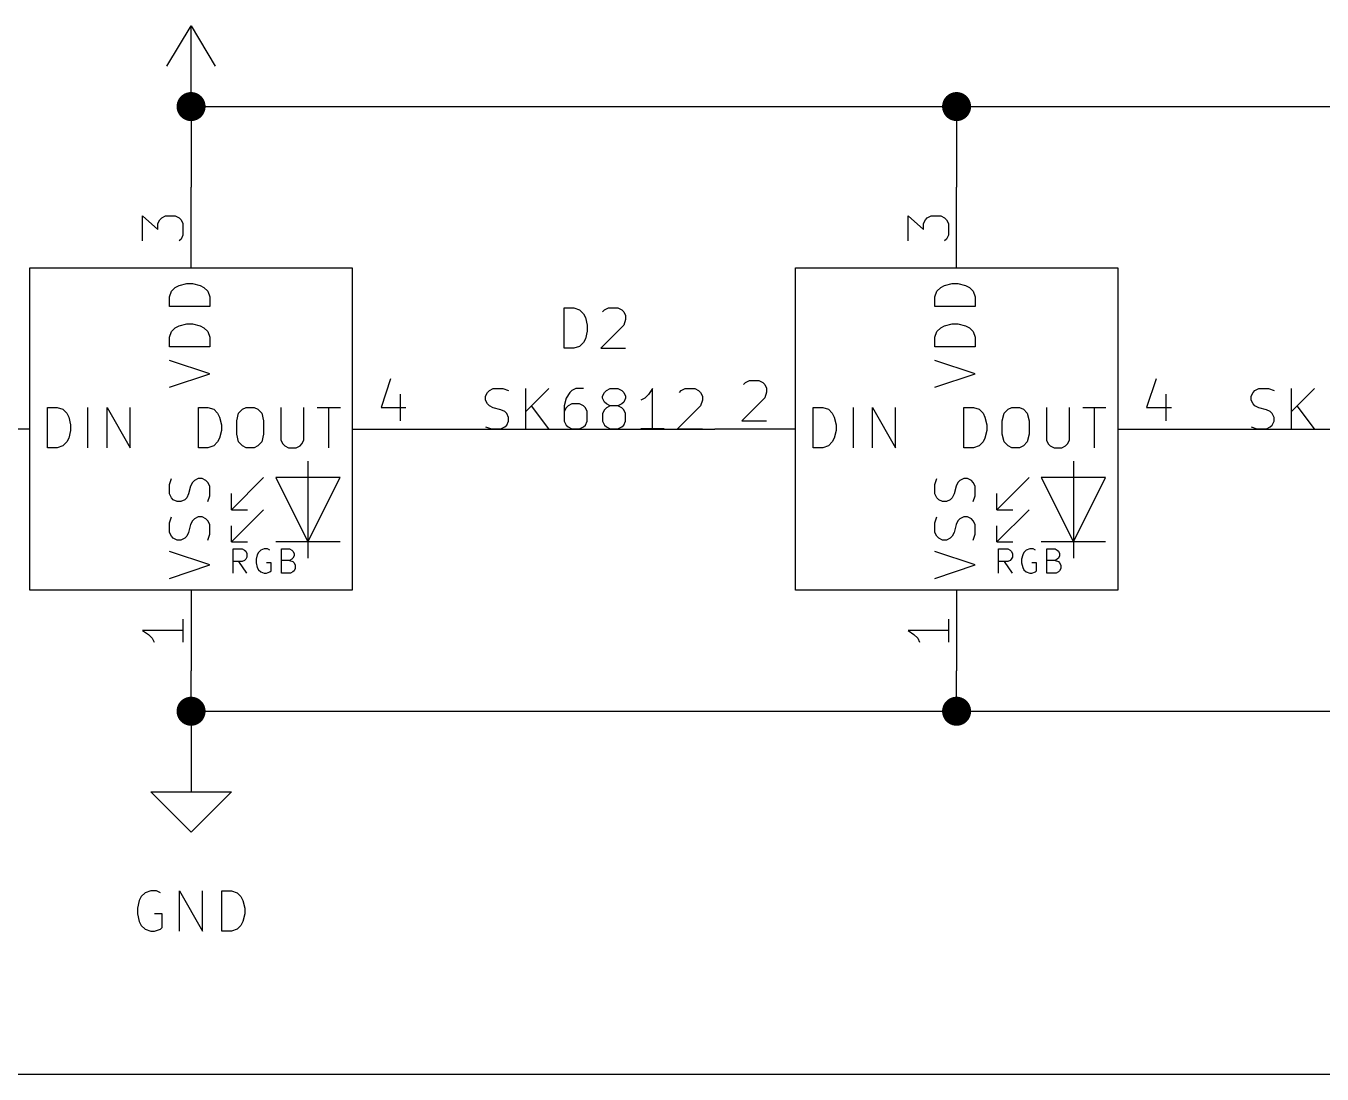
# Model space of a CAD drawing. Extents: x 0.4 to 11.3, y -7.9 to -0.4.
# Drawn here: x 5.545 to 7.154, y -3.1 to -1.8 of the extents above; entities that cross this region are included whole.
import ezdxf

# ---------------------------------------------------------------- set-up
doc = ezdxf.new("R2010")
doc.units = 0
doc.header["$MEASUREMENT"] = 0
for name, color, linetype in [('CYAN2', 4, 'CONTINUOUS'), ('GREEN3', 91, 'CONTINUOUS'), ('LYELLOW', 51, 'CONTINUOUS'), ('RED2', 1, 'CONTINUOUS'), ('RED3', 11, 'CONTINUOUS')]:
    doc.layers.add(name, color=color, linetype=linetype)

msp = doc.modelspace()

# ---------------------------------------------------------------- linework, layer by layer
at = {"layer": 'CYAN2', "linetype": 'CONTINUOUS'}
for p, q in [((5.73028, -2.12428), (5.73504, -2.1219)), ((5.73504, -2.1219), (5.74456, -2.11952)), ((5.74456, -2.11952), (5.7517, -2.11952)), ((5.7517, -2.11952), (5.76122, -2.1219)), ((5.76122, -2.1219), (5.76599, -2.12428)), ((6.68028, -2.12428), (6.68504, -2.1219)), ((6.68504, -2.1219), (6.69456, -2.11952)), ((6.69456, -2.11952), (6.7017, -2.11952)), ((6.7017, -2.11952), (6.71122, -2.1219)), ((6.71122, -2.1219), (6.71599, -2.12428)), ((5.72313, -2.13619), (5.72551, -2.12905)), ((5.72313, -2.14809), (5.72313, -2.13619)), ((5.72551, -2.12905), (5.73028, -2.12428)), ((5.76599, -2.12428), (5.77075, -2.12905)), ((5.77075, -2.12905), (5.77313, -2.13619)), ((5.77313, -2.13619), (5.77313, -2.14809)), ((6.67313, -2.13619), (6.67551, -2.12905)), ((6.67313, -2.14809), (6.67313, -2.13619)), ((6.67551, -2.12905), (6.68028, -2.12428)), ((6.71599, -2.12428), (6.72075, -2.12905)), ((6.72075, -2.12905), (6.72313, -2.13619)), ((6.72313, -2.13619), (6.72313, -2.14809)), ((5.77313, -2.14809), (5.72313, -2.14809)), ((6.21309, -2.19981), (6.21309, -2.14981)), ((6.21309, -2.14981), (6.225, -2.14981)), ((6.225, -2.14981), (6.23214, -2.15219)), ((6.23214, -2.15219), (6.23691, -2.15695)), ((6.26072, -2.15457), (6.26309, -2.15219)), ((6.26309, -2.15219), (6.26786, -2.14981)), ((6.26786, -2.14981), (6.27976, -2.14981)), ((6.27976, -2.14981), (6.28452, -2.15219)), ((6.28452, -2.15219), (6.28691, -2.15457)), ((6.28691, -2.15457), (6.28929, -2.15933)), ((6.72313, -2.14809), (6.67313, -2.14809)), ((5.73504, -2.1719), (5.74456, -2.16952)), ((5.74456, -2.16952), (5.7517, -2.16952)), ((5.7517, -2.16952), (5.76122, -2.1719)), ((6.23691, -2.15695), (6.23929, -2.16171)), ((6.23929, -2.16171), (6.24167, -2.17124)), ((6.24167, -2.17124), (6.24167, -2.17838)), ((6.28691, -2.17124), (6.25833, -2.19981)), ((6.28929, -2.16409), (6.28691, -2.17124)), ((6.28929, -2.15933), (6.28929, -2.16409)), ((6.68504, -2.1719), (6.69456, -2.16952)), ((6.69456, -2.16952), (6.7017, -2.16952)), ((6.7017, -2.16952), (6.71122, -2.1719)), ((5.72313, -2.18619), (5.72551, -2.17905)), ((5.72313, -2.19809), (5.72313, -2.18619)), ((5.72551, -2.17905), (5.73028, -2.17428)), ((5.73028, -2.17428), (5.73504, -2.1719)), ((5.76122, -2.1719), (5.76599, -2.17428)), ((5.76599, -2.17428), (5.77075, -2.17905)), ((5.77075, -2.17905), (5.77313, -2.18619)), ((5.77313, -2.18619), (5.77313, -2.19809)), ((6.24167, -2.17838), (6.23929, -2.1879)), ((6.67313, -2.18619), (6.67551, -2.17905)), ((6.67313, -2.19809), (6.67313, -2.18619)), ((6.67551, -2.17905), (6.68028, -2.17428)), ((6.68028, -2.17428), (6.68504, -2.1719)), ((6.71122, -2.1719), (6.71599, -2.17428)), ((6.71599, -2.17428), (6.72075, -2.17905)), ((6.72075, -2.17905), (6.72313, -2.18619)), ((6.72313, -2.18619), (6.72313, -2.19809)), ((5.77313, -2.19809), (5.72313, -2.19809)), ((6.225, -2.19981), (6.21309, -2.19981)), ((6.23214, -2.19743), (6.225, -2.19981)), ((6.23691, -2.19267), (6.23214, -2.19743)), ((6.23929, -2.1879), (6.23691, -2.19267)), ((6.25833, -2.19981), (6.28929, -2.19981)), ((6.72313, -2.19809), (6.67313, -2.19809)), ((5.77313, -2.23143), (5.72313, -2.21476)), ((6.72313, -2.23143), (6.67313, -2.21476)), ((5.72313, -2.24809), (5.77313, -2.23143)), ((6.67313, -2.24809), (6.72313, -2.23143)), ((6.12024, -2.25219), (6.125, -2.24981)), ((6.125, -2.24981), (6.13691, -2.24981)), ((6.13691, -2.24981), (6.14405, -2.25219)), ((6.16548, -2.29981), (6.16548, -2.24981)), ((6.19405, -2.24981), (6.16548, -2.27838)), ((6.22738, -2.24981), (6.22262, -2.25219)), ((6.23691, -2.24981), (6.22738, -2.24981)), ((6.26548, -2.25219), (6.27024, -2.24981)), ((6.27024, -2.24981), (6.27976, -2.24981)), ((6.27976, -2.24981), (6.28452, -2.25219)), ((6.32262, -2.24981), (6.31786, -2.25695)), ((6.32262, -2.29981), (6.32262, -2.24981)), ((6.35833, -2.25219), (6.36309, -2.24981)), ((6.36309, -2.24981), (6.375, -2.24981)), ((6.375, -2.24981), (6.37976, -2.25219)), ((7.07024, -2.25219), (7.075, -2.24981)), ((7.075, -2.24981), (7.08691, -2.24981)), ((7.08691, -2.24981), (7.09405, -2.25219)), ((7.11548, -2.29981), (7.11548, -2.24981)), ((7.14405, -2.24981), (7.11548, -2.27838)), ((6.11548, -2.25933), (6.11786, -2.25457)), ((6.11548, -2.26409), (6.11548, -2.25933)), ((6.11786, -2.26885), (6.11548, -2.26409)), ((6.11786, -2.25457), (6.12024, -2.25219)), ((6.21548, -2.26171), (6.2131, -2.27124)), ((6.22024, -2.25457), (6.21548, -2.26171)), ((6.22262, -2.25219), (6.22024, -2.25457)), ((6.26072, -2.25933), (6.26309, -2.25457)), ((6.26072, -2.26171), (6.26072, -2.25933)), ((6.26309, -2.26648), (6.26072, -2.26171)), ((6.26309, -2.25457), (6.26548, -2.25219)), ((6.26548, -2.26885), (6.26309, -2.26648)), ((6.28452, -2.25219), (6.28691, -2.25457)), ((6.28691, -2.26648), (6.28452, -2.26885)), ((6.28691, -2.25457), (6.28929, -2.25933)), ((6.28929, -2.26171), (6.28691, -2.26648)), ((6.28929, -2.25933), (6.28929, -2.26171)), ((6.31309, -2.26171), (6.30833, -2.26409)), ((6.31786, -2.25695), (6.31309, -2.26171)), ((6.35595, -2.25457), (6.35833, -2.25219)), ((6.37976, -2.25219), (6.38214, -2.25457)), ((6.38214, -2.25457), (6.38452, -2.25933)), ((6.38452, -2.26409), (6.38214, -2.27124)), ((6.38452, -2.25933), (6.38452, -2.26409)), ((7.06548, -2.25933), (7.06786, -2.25457)), ((7.06548, -2.26409), (7.06548, -2.25933)), ((7.06786, -2.26885), (7.06548, -2.26409)), ((7.06786, -2.25457), (7.07024, -2.25219)), ((5.5719, -2.32313), (5.5719, -2.27313)), ((5.5719, -2.27313), (5.58381, -2.27313)), ((5.58381, -2.27313), (5.59095, -2.27551)), ((5.59095, -2.27551), (5.59571, -2.28028)), ((5.59571, -2.28028), (5.59809, -2.28504)), ((5.6219, -2.32313), (5.6219, -2.27313)), ((5.64571, -2.32313), (5.64571, -2.27313)), ((5.64571, -2.27313), (5.67428, -2.32313)), ((5.67428, -2.32313), (5.67428, -2.27313)), ((5.75904, -2.32313), (5.75904, -2.27313)), ((5.75904, -2.27313), (5.77095, -2.27313)), ((5.77095, -2.27313), (5.77809, -2.27551)), ((5.77809, -2.27551), (5.78285, -2.28028)), ((5.78285, -2.28028), (5.78524, -2.28504)), ((5.80667, -2.2898), (5.80904, -2.28028)), ((5.80904, -2.28028), (5.81381, -2.27551)), ((5.81381, -2.27551), (5.81857, -2.27313)), ((5.81857, -2.27313), (5.82809, -2.27313)), ((5.82809, -2.27313), (5.83285, -2.27551)), ((5.83285, -2.27551), (5.83761, -2.28028)), ((5.83761, -2.28028), (5.84, -2.2898)), ((5.86143, -2.27313), (5.86143, -2.31361)), ((5.89, -2.31361), (5.89, -2.27313)), ((5.90667, -2.27313), (5.93524, -2.27313)), ((5.92095, -2.32313), (5.92095, -2.27313)), ((6.12024, -2.27124), (6.11786, -2.26885)), ((6.125, -2.27362), (6.12024, -2.27124)), ((6.13453, -2.276), (6.125, -2.27362)), ((6.13929, -2.27838), (6.13453, -2.276)), ((6.14167, -2.28076), (6.13929, -2.27838)), ((6.14405, -2.28552), (6.14167, -2.28076)), ((6.19405, -2.29981), (6.17262, -2.27124)), ((6.2131, -2.27124), (6.2131, -2.29028)), ((6.21548, -2.27362), (6.2131, -2.27838)), ((6.21786, -2.27124), (6.21548, -2.27362)), ((6.22262, -2.26885), (6.21786, -2.27124)), ((6.23215, -2.26885), (6.22262, -2.26885)), ((6.23691, -2.27124), (6.23215, -2.26885)), ((6.23929, -2.27362), (6.23691, -2.27124)), ((6.24167, -2.27838), (6.23929, -2.27362)), ((6.24167, -2.29028), (6.24167, -2.27838)), ((6.26309, -2.276), (6.26072, -2.28076)), ((6.26072, -2.28076), (6.26072, -2.29028)), ((6.26548, -2.27362), (6.26309, -2.276)), ((6.27024, -2.27124), (6.26548, -2.26885)), ((6.27024, -2.27124), (6.26548, -2.27362)), ((6.27976, -2.27124), (6.27024, -2.27124)), ((6.28452, -2.26885), (6.27976, -2.27124)), ((6.28452, -2.27362), (6.27976, -2.27124)), ((6.28691, -2.276), (6.28452, -2.27362)), ((6.28929, -2.28076), (6.28691, -2.276)), ((6.28929, -2.29028), (6.28929, -2.28076)), ((6.38214, -2.27124), (6.35357, -2.29981)), ((6.5219, -2.32313), (6.5219, -2.27313)), ((6.5219, -2.27313), (6.53381, -2.27313)), ((6.53381, -2.27313), (6.54095, -2.27551)), ((6.54095, -2.27551), (6.54571, -2.28028)), ((6.54571, -2.28028), (6.54809, -2.28504)), ((6.5719, -2.32313), (6.5719, -2.27313)), ((6.59571, -2.32313), (6.59571, -2.27313)), ((6.59571, -2.27313), (6.62428, -2.32313)), ((6.62428, -2.32313), (6.62428, -2.27313)), ((6.70904, -2.32313), (6.70904, -2.27313)), ((6.70904, -2.27313), (6.72095, -2.27313)), ((6.72095, -2.27313), (6.72809, -2.27551)), ((6.72809, -2.27551), (6.73285, -2.28028)), ((6.73285, -2.28028), (6.73524, -2.28504)), ((6.75667, -2.2898), (6.75904, -2.28028)), ((6.75904, -2.28028), (6.76381, -2.27551)), ((6.76381, -2.27551), (6.76857, -2.27313)), ((6.76857, -2.27313), (6.77809, -2.27313)), ((6.77809, -2.27313), (6.78285, -2.27551)), ((6.78285, -2.27551), (6.78761, -2.28028)), ((6.78761, -2.28028), (6.79, -2.2898)), ((6.81143, -2.27313), (6.81143, -2.31361)), ((6.84, -2.31361), (6.84, -2.27313)), ((6.85667, -2.27313), (6.88524, -2.27313)), ((6.87095, -2.32313), (6.87095, -2.27313)), ((7.07024, -2.27124), (7.06786, -2.26885)), ((7.075, -2.27362), (7.07024, -2.27124)), ((7.08453, -2.276), (7.075, -2.27362)), ((7.08929, -2.27838), (7.08453, -2.276)), ((7.09167, -2.28076), (7.08929, -2.27838)), ((7.09405, -2.28552), (7.09167, -2.28076)), ((7.14405, -2.29981), (7.12262, -2.27124)), ((5.59809, -2.28504), (5.60047, -2.29456)), ((5.60047, -2.29456), (5.60047, -2.3017)), ((5.78524, -2.28504), (5.78761, -2.29456)), ((5.78761, -2.29456), (5.78761, -2.3017)), ((5.80667, -2.30646), (5.80667, -2.2898)), ((5.84, -2.2898), (5.84, -2.30646)), ((6.11548, -2.29743), (6.12262, -2.29981)), ((6.12262, -2.29981), (6.13453, -2.29981)), ((6.13453, -2.29981), (6.13929, -2.29743)), ((6.13929, -2.29743), (6.14167, -2.29505)), ((6.14167, -2.29505), (6.14405, -2.29028)), ((6.14405, -2.29028), (6.14405, -2.28552)), ((6.2131, -2.29028), (6.21548, -2.29505)), ((6.21548, -2.29505), (6.21786, -2.29743)), ((6.21786, -2.29743), (6.22262, -2.29981)), ((6.22262, -2.29981), (6.23215, -2.29981)), ((6.23215, -2.29981), (6.23691, -2.29743)), ((6.23691, -2.29743), (6.23929, -2.29505)), ((6.23929, -2.29505), (6.24167, -2.29028)), ((6.26072, -2.29028), (6.26309, -2.29505)), ((6.26309, -2.29505), (6.26548, -2.29743)), ((6.26548, -2.29743), (6.27024, -2.29981)), ((6.27024, -2.29981), (6.27976, -2.29981)), ((6.27976, -2.29981), (6.28452, -2.29743)), ((6.28452, -2.29743), (6.28691, -2.29505)), ((6.28691, -2.29505), (6.28929, -2.29028)), ((6.33691, -2.29981), (6.30833, -2.29981)), ((6.35357, -2.29981), (6.38452, -2.29981)), ((6.54809, -2.28504), (6.55047, -2.29456)), ((6.55047, -2.29456), (6.55047, -2.3017)), ((6.73524, -2.28504), (6.73761, -2.29456)), ((6.73761, -2.29456), (6.73761, -2.3017)), ((6.75667, -2.30646), (6.75667, -2.2898)), ((6.79, -2.2898), (6.79, -2.30646)), ((7.06548, -2.29743), (7.07262, -2.29981)), ((7.07262, -2.29981), (7.08453, -2.29981)), ((7.08453, -2.29981), (7.08929, -2.29743)), ((7.08929, -2.29743), (7.09167, -2.29505)), ((7.09167, -2.29505), (7.09405, -2.29028)), ((7.09405, -2.29028), (7.09405, -2.28552)), ((5.59571, -2.31599), (5.59095, -2.32075)), ((5.59809, -2.31122), (5.59571, -2.31599)), ((5.60047, -2.3017), (5.59809, -2.31122)), ((5.78285, -2.31599), (5.77809, -2.32075)), ((5.78524, -2.31122), (5.78285, -2.31599)), ((5.78761, -2.3017), (5.78524, -2.31122)), ((5.80904, -2.31599), (5.80667, -2.30646)), ((5.81381, -2.32075), (5.80904, -2.31599)), ((5.83761, -2.31599), (5.83285, -2.32075)), ((5.84, -2.30646), (5.83761, -2.31599)), ((5.86143, -2.31361), (5.86381, -2.31837)), ((5.88762, -2.31837), (5.89, -2.31361)), ((6.54571, -2.31599), (6.54095, -2.32075)), ((6.54809, -2.31122), (6.54571, -2.31599)), ((6.55047, -2.3017), (6.54809, -2.31122)), ((6.73285, -2.31599), (6.72809, -2.32075)), ((6.73524, -2.31122), (6.73285, -2.31599)), ((6.73761, -2.3017), (6.73524, -2.31122)), ((6.75904, -2.31599), (6.75667, -2.30646)), ((6.76381, -2.32075), (6.75904, -2.31599)), ((6.78761, -2.31599), (6.78285, -2.32075)), ((6.79, -2.30646), (6.78761, -2.31599)), ((6.81143, -2.31361), (6.81381, -2.31837)), ((6.83762, -2.31837), (6.84, -2.31361)), ((5.58381, -2.32313), (5.5719, -2.32313)), ((5.59095, -2.32075), (5.58381, -2.32313)), ((5.77095, -2.32313), (5.75904, -2.32313)), ((5.77809, -2.32075), (5.77095, -2.32313)), ((5.81857, -2.32313), (5.81381, -2.32075)), ((5.82809, -2.32313), (5.81857, -2.32313)), ((5.83285, -2.32075), (5.82809, -2.32313)), ((5.86381, -2.31837), (5.86619, -2.32075)), ((5.86619, -2.32075), (5.87095, -2.32313)), ((5.87095, -2.32313), (5.88047, -2.32313)), ((5.88047, -2.32313), (5.88524, -2.32075)), ((5.88524, -2.32075), (5.88762, -2.31837)), ((6.53381, -2.32313), (6.5219, -2.32313)), ((6.54095, -2.32075), (6.53381, -2.32313)), ((6.72095, -2.32313), (6.70904, -2.32313)), ((6.72809, -2.32075), (6.72095, -2.32313)), ((6.76857, -2.32313), (6.76381, -2.32075)), ((6.77809, -2.32313), (6.76857, -2.32313)), ((6.78285, -2.32075), (6.77809, -2.32313)), ((6.81381, -2.31837), (6.81619, -2.32075)), ((6.81619, -2.32075), (6.82095, -2.32313)), ((6.82095, -2.32313), (6.83047, -2.32313)), ((6.83047, -2.32313), (6.83524, -2.32075)), ((6.83524, -2.32075), (6.83762, -2.31837)), ((5.72313, -2.36857), (5.72551, -2.36143)), ((5.75408, -2.36381), (5.7517, -2.36619)), ((5.75885, -2.36143), (5.75408, -2.36381)), ((5.76361, -2.36143), (5.75885, -2.36143)), ((5.76837, -2.36381), (5.76361, -2.36143)), ((5.77075, -2.36619), (5.76837, -2.36381)), ((6.67313, -2.36857), (6.67551, -2.36143)), ((6.70408, -2.36381), (6.7017, -2.36619)), ((6.70885, -2.36143), (6.70408, -2.36381)), ((6.71361, -2.36143), (6.70885, -2.36143)), ((6.71837, -2.36381), (6.71361, -2.36143)), ((6.72075, -2.36619), (6.71837, -2.36381)), ((5.72313, -2.38047), (5.72313, -2.36857)), ((5.72551, -2.38524), (5.72313, -2.38047)), ((5.74694, -2.38047), (5.74456, -2.38524)), ((5.74932, -2.37095), (5.74694, -2.38047)), ((5.7517, -2.36619), (5.74932, -2.37095)), ((5.77313, -2.37095), (5.77075, -2.36619)), ((5.77313, -2.38285), (5.77313, -2.37095)), ((6.67313, -2.38047), (6.67313, -2.36857)), ((6.67551, -2.38524), (6.67313, -2.38047)), ((6.69694, -2.38047), (6.69456, -2.38524)), ((6.69932, -2.37095), (6.69694, -2.38047)), ((6.7017, -2.36619), (6.69932, -2.37095)), ((6.72313, -2.37095), (6.72075, -2.36619)), ((6.72313, -2.38285), (6.72313, -2.37095)), ((5.72789, -2.38762), (5.72551, -2.38524)), ((5.73265, -2.39), (5.72789, -2.38762)), ((5.73742, -2.39), (5.73265, -2.39)), ((5.74218, -2.38762), (5.73742, -2.39)), ((5.74456, -2.38524), (5.74218, -2.38762)), ((5.77075, -2.39), (5.77313, -2.38285)), ((6.67789, -2.38762), (6.67551, -2.38524)), ((6.68265, -2.39), (6.67789, -2.38762)), ((6.68742, -2.39), (6.68265, -2.39)), ((6.69218, -2.38762), (6.68742, -2.39)), ((6.69456, -2.38524), (6.69218, -2.38762)), ((6.72075, -2.39), (6.72313, -2.38285)), ((5.72313, -2.41619), (5.72551, -2.40904)), ((5.75408, -2.41143), (5.7517, -2.41381)), ((5.75885, -2.40904), (5.75408, -2.41143)), ((5.76361, -2.40904), (5.75885, -2.40904)), ((5.76837, -2.41143), (5.76361, -2.40904)), ((5.77075, -2.41381), (5.76837, -2.41143)), ((6.67313, -2.41619), (6.67551, -2.40904)), ((6.70408, -2.41143), (6.7017, -2.41381)), ((6.70885, -2.40904), (6.70408, -2.41143)), ((6.71361, -2.40904), (6.70885, -2.40904)), ((6.71837, -2.41143), (6.71361, -2.40904)), ((6.72075, -2.41381), (6.71837, -2.41143)), ((5.72313, -2.42809), (5.72313, -2.41619)), ((5.72551, -2.43285), (5.72313, -2.42809)), ((5.74694, -2.42809), (5.74456, -2.43285)), ((5.74932, -2.41857), (5.74694, -2.42809)), ((5.7517, -2.41381), (5.74932, -2.41857)), ((5.77313, -2.41857), (5.77075, -2.41381)), ((5.77313, -2.43047), (5.77313, -2.41857)), ((6.67313, -2.42809), (6.67313, -2.41619)), ((6.67551, -2.43285), (6.67313, -2.42809)), ((6.69694, -2.42809), (6.69456, -2.43285)), ((6.69932, -2.41857), (6.69694, -2.42809)), ((6.7017, -2.41381), (6.69932, -2.41857)), ((6.72313, -2.41857), (6.72075, -2.41381)), ((6.72313, -2.43047), (6.72313, -2.41857)), ((5.72789, -2.43524), (5.72551, -2.43285)), ((5.73265, -2.43761), (5.72789, -2.43524)), ((5.73742, -2.43761), (5.73265, -2.43761)), ((5.74218, -2.43524), (5.73742, -2.43761)), ((5.74456, -2.43285), (5.74218, -2.43524)), ((5.77075, -2.43761), (5.77313, -2.43047)), ((6.67789, -2.43524), (6.67551, -2.43285)), ((6.68265, -2.43761), (6.67789, -2.43524)), ((6.68742, -2.43761), (6.68265, -2.43761)), ((6.69218, -2.43524), (6.68742, -2.43761)), ((6.69456, -2.43285), (6.69218, -2.43524)), ((6.72075, -2.43761), (6.72313, -2.43047)), ((5.77313, -2.46857), (5.72313, -2.4519)), ((6.72313, -2.46857), (6.67313, -2.4519)), ((5.72313, -2.48524), (5.77313, -2.46857)), ((6.67313, -2.48524), (6.72313, -2.46857)), ((5.69286, -2.87519), (5.68809, -2.87995)), ((5.7, -2.8728), (5.69286, -2.87519)), ((5.70714, -2.8728), (5.7, -2.8728)), ((5.71191, -2.87519), (5.70714, -2.8728)), ((5.73571, -2.9228), (5.73571, -2.8728)), ((5.73571, -2.8728), (5.76428, -2.9228)), ((5.76428, -2.9228), (5.76428, -2.8728)), ((5.78809, -2.9228), (5.78809, -2.8728)), ((5.78809, -2.8728), (5.8, -2.8728)), ((5.8, -2.8728), (5.80714, -2.87519)), ((5.80714, -2.87519), (5.81191, -2.87995)), ((5.68571, -2.88471), (5.68333, -2.89423)), ((5.68333, -2.89423), (5.68333, -2.90137)), ((5.68809, -2.87995), (5.68571, -2.88471)), ((5.81191, -2.87995), (5.81429, -2.88471)), ((5.81429, -2.88471), (5.81667, -2.89423)), ((5.81667, -2.89423), (5.81667, -2.90137)), ((5.68333, -2.90137), (5.68571, -2.9109)), ((5.68571, -2.9109), (5.68809, -2.91566)), ((5.71428, -2.90137), (5.70476, -2.90137)), ((5.71428, -2.91804), (5.71428, -2.90137)), ((5.81429, -2.9109), (5.81191, -2.91566)), ((5.81667, -2.90137), (5.81429, -2.9109)), ((5.68809, -2.91566), (5.69286, -2.92043)), ((5.69286, -2.92043), (5.7, -2.9228)), ((5.7, -2.9228), (5.70476, -2.9228)), ((5.70476, -2.9228), (5.71191, -2.92043)), ((5.71191, -2.92043), (5.71428, -2.91804)), ((5.8, -2.9228), (5.78809, -2.9228)), ((5.80714, -2.92043), (5.8, -2.9228)), ((5.81191, -2.91566), (5.80714, -2.92043))]:
    msp.add_line(p, q, dxfattribs=at)
at = {"layer": 'GREEN3', "linetype": 'CONTINUOUS'}
for p, q in [((5.75, -1.9), (6.7, -1.9)), ((5.75, -1.9), (5.75, -2)), ((6.7, -1.9), (7.65, -1.9)), ((6.7, -1.9), (6.7, -2)), ((6.05, -2.3), (6.4, -2.3)), ((7, -2.3), (7.35, -2.3)), ((5.75, -2.65), (5.75, -2.6)), ((6.7, -2.65), (6.7, -2.6)), ((5.75, -2.65), (5.75, -2.7)), ((5.75, -2.65), (6.7, -2.65)), ((6.7, -2.65), (7.65, -2.65)), ((1.55, -3.1), (8.7, -3.1))]:
    msp.add_line(p, q, dxfattribs=at)
at = {"layer": 'GREEN3', "const_width": 0.018}
for points in [[(5.741, -1.9, 1), (5.759, -1.9, 1)], [(6.691, -1.9, 1), (6.709, -1.9, 1)], [(5.741, -2.65, 1), (5.759, -2.65, 1)], [(6.691, -2.65, 1), (6.709, -2.65, 1)]]:
    msp.add_lwpolyline(points, format="xyb", close=True, dxfattribs=at)
at = {"layer": 'LYELLOW', "linetype": 'CONTINUOUS'}
for p, q in [((5.55, -2.5), (5.55, -2.1)), ((5.55, -2.1), (5.95, -2.1)), ((5.95, -2.1), (5.95, -2.5)), ((6.5, -2.5), (6.5, -2.1)), ((6.5, -2.1), (6.9, -2.1)), ((6.9, -2.1), (6.9, -2.5)), ((5.95, -2.5), (5.55, -2.5)), ((6.9, -2.5), (6.5, -2.5))]:
    msp.add_line(p, q, dxfattribs=at)
at = {"layer": 'RED2', "linetype": 'CONTINUOUS'}
for p, q in [((5.72, -1.85), (5.75, -1.8)), ((5.75, -1.9), (5.75, -1.8)), ((5.75, -1.8), (5.78, -1.85)), ((5.75, -2.1), (5.75, -2)), ((6.7, -2.1), (6.7, -2)), ((5.55, -2.5), (5.55, -2.1)), ((5.55, -2.1), (5.95, -2.1)), ((5.95, -2.1), (5.95, -2.5)), ((6.5, -2.5), (6.5, -2.1)), ((6.5, -2.1), (6.9, -2.1)), ((6.9, -2.1), (6.9, -2.5)), ((5.55, -2.3), (5.45, -2.3)), ((5.95, -2.3), (6.05, -2.3)), ((6.5, -2.3), (6.4, -2.3)), ((6.9, -2.3), (7, -2.3)), ((5.895, -2.34), (5.895, -2.44)), ((6.845, -2.34), (6.845, -2.44)), ((5.84, -2.36), (5.8, -2.4)), ((5.935, -2.36), (5.855, -2.36)), ((5.855, -2.36), (5.895, -2.44)), ((5.895, -2.44), (5.935, -2.36)), ((6.79, -2.36), (6.75, -2.4)), ((6.885, -2.36), (6.805, -2.36)), ((6.805, -2.36), (6.845, -2.44)), ((6.845, -2.44), (6.885, -2.36)), ((5.8, -2.4), (5.8, -2.38)), ((6.75, -2.4), (6.75, -2.38)), ((5.8, -2.4), (5.82, -2.4)), ((5.84, -2.4), (5.8, -2.44)), ((6.75, -2.4), (6.77, -2.4)), ((6.79, -2.4), (6.75, -2.44)), ((5.8, -2.44), (5.8, -2.42)), ((6.75, -2.44), (6.75, -2.42)), ((5.8, -2.44), (5.82, -2.44)), ((5.935, -2.44), (5.855, -2.44)), ((5.895, -2.44), (5.895, -2.46)), ((6.75, -2.44), (6.77, -2.44)), ((6.885, -2.44), (6.805, -2.44)), ((6.845, -2.44), (6.845, -2.46)), ((5.80214, -2.47869), (5.80214, -2.44869)), ((5.80214, -2.44869), (5.81357, -2.44869)), ((5.81357, -2.44869), (5.81643, -2.45011)), ((5.81643, -2.45011), (5.81785, -2.45154)), ((5.81785, -2.45154), (5.81928, -2.4544)), ((5.81928, -2.45869), (5.81785, -2.46154)), ((5.81928, -2.4544), (5.81928, -2.45869)), ((5.83214, -2.45583), (5.83071, -2.46154)), ((5.83357, -2.45297), (5.83214, -2.45583)), ((5.83643, -2.45011), (5.83357, -2.45297)), ((5.84071, -2.44869), (5.83643, -2.45011)), ((5.845, -2.44869), (5.84071, -2.44869)), ((5.84785, -2.45011), (5.845, -2.44869)), ((5.86214, -2.47869), (5.86214, -2.44869)), ((5.86214, -2.44869), (5.87214, -2.44869)), ((5.87214, -2.44869), (5.875, -2.45011)), ((5.875, -2.45011), (5.87643, -2.45154)), ((5.87643, -2.46011), (5.875, -2.46154)), ((5.87643, -2.45154), (5.87785, -2.4544)), ((5.87785, -2.45726), (5.87643, -2.46011)), ((5.87785, -2.4544), (5.87785, -2.45726)), ((6.75214, -2.47869), (6.75214, -2.44869)), ((6.75214, -2.44869), (6.76357, -2.44869)), ((6.76357, -2.44869), (6.76643, -2.45011)), ((6.76643, -2.45011), (6.76785, -2.45154)), ((6.76785, -2.45154), (6.76928, -2.4544)), ((6.76928, -2.45869), (6.76785, -2.46154)), ((6.76928, -2.4544), (6.76928, -2.45869)), ((6.78214, -2.45583), (6.78071, -2.46154)), ((6.78357, -2.45297), (6.78214, -2.45583)), ((6.78643, -2.45011), (6.78357, -2.45297)), ((6.79071, -2.44869), (6.78643, -2.45011)), ((6.795, -2.44869), (6.79071, -2.44869)), ((6.79785, -2.45011), (6.795, -2.44869)), ((6.81214, -2.47869), (6.81214, -2.44869)), ((6.81214, -2.44869), (6.82214, -2.44869)), ((6.82214, -2.44869), (6.825, -2.45011)), ((6.825, -2.45011), (6.82643, -2.45154)), ((6.82643, -2.46011), (6.825, -2.46154)), ((6.82643, -2.45154), (6.82785, -2.4544)), ((6.82785, -2.45726), (6.82643, -2.46011)), ((6.82785, -2.4544), (6.82785, -2.45726)), ((5.81357, -2.4644), (5.80214, -2.4644)), ((5.81928, -2.47869), (5.80928, -2.4644)), ((5.81643, -2.46297), (5.81357, -2.4644)), ((5.81785, -2.46154), (5.81643, -2.46297)), ((5.83071, -2.46154), (5.83071, -2.46583)), ((5.83071, -2.46583), (5.83214, -2.47154)), ((5.83214, -2.47154), (5.83357, -2.4744)), ((5.83357, -2.4744), (5.83643, -2.47726)), ((5.84928, -2.46583), (5.84357, -2.46583)), ((5.84785, -2.47726), (5.84928, -2.47583)), ((5.84928, -2.47583), (5.84928, -2.46583)), ((5.87214, -2.46297), (5.86214, -2.46297)), ((5.875, -2.46154), (5.87214, -2.46297)), ((5.87214, -2.46297), (5.87643, -2.4644)), ((5.87643, -2.4644), (5.87785, -2.46583)), ((5.87785, -2.47583), (5.87643, -2.47726)), ((5.87785, -2.46583), (5.87928, -2.46869)), ((5.87928, -2.47297), (5.87785, -2.47583)), ((5.87928, -2.46869), (5.87928, -2.47297)), ((6.76357, -2.4644), (6.75214, -2.4644)), ((6.76928, -2.47869), (6.75928, -2.4644)), ((6.76643, -2.46297), (6.76357, -2.4644)), ((6.76785, -2.46154), (6.76643, -2.46297)), ((6.78071, -2.46154), (6.78071, -2.46583)), ((6.78071, -2.46583), (6.78214, -2.47154)), ((6.78214, -2.47154), (6.78357, -2.4744)), ((6.78357, -2.4744), (6.78643, -2.47726)), ((6.79928, -2.46583), (6.79357, -2.46583)), ((6.79785, -2.47726), (6.79928, -2.47583)), ((6.79928, -2.47583), (6.79928, -2.46583)), ((6.82214, -2.46297), (6.81214, -2.46297)), ((6.825, -2.46154), (6.82214, -2.46297)), ((6.82214, -2.46297), (6.82643, -2.4644)), ((6.82643, -2.4644), (6.82785, -2.46583)), ((6.82785, -2.47583), (6.82643, -2.47726)), ((6.82785, -2.46583), (6.82928, -2.46869)), ((6.82928, -2.47297), (6.82785, -2.47583)), ((6.82928, -2.46869), (6.82928, -2.47297)), ((5.83643, -2.47726), (5.84071, -2.47869)), ((5.84071, -2.47869), (5.84357, -2.47869)), ((5.84357, -2.47869), (5.84785, -2.47726)), ((5.87357, -2.47869), (5.86214, -2.47869)), ((5.87643, -2.47726), (5.87357, -2.47869)), ((6.78643, -2.47726), (6.79071, -2.47869)), ((6.79071, -2.47869), (6.79357, -2.47869)), ((6.79357, -2.47869), (6.79785, -2.47726)), ((6.82357, -2.47869), (6.81214, -2.47869)), ((6.82643, -2.47726), (6.82357, -2.47869)), ((5.95, -2.5), (5.55, -2.5)), ((5.75, -2.5), (5.75, -2.6)), ((6.9, -2.5), (6.5, -2.5)), ((6.7, -2.5), (6.7, -2.6)), ((5.75, -2.7), (5.75, -2.75)), ((5.75, -2.8), (5.7, -2.75)), ((5.7, -2.75), (5.75, -2.75)), ((5.75, -2.75), (5.8, -2.75)), ((5.8, -2.75), (5.75, -2.8))]:
    msp.add_line(p, q, dxfattribs=at)
at = {"layer": 'RED3', "linetype": 'CONTINUOUS'}
for p, q in [((5.68988, -2.06666), (5.68988, -2.03571)), ((5.68988, -2.03571), (5.70893, -2.05238)), ((5.70893, -2.04523), (5.71131, -2.04047)), ((5.71131, -2.04047), (5.71369, -2.03809)), ((5.71369, -2.03809), (5.71845, -2.03571)), ((5.71845, -2.03571), (5.73035, -2.03571)), ((5.73035, -2.03571), (5.73512, -2.03809)), ((5.73512, -2.03809), (5.7375, -2.04047)), ((5.7375, -2.04047), (5.73988, -2.04523)), ((6.63988, -2.06666), (6.63988, -2.03571)), ((6.63988, -2.03571), (6.65893, -2.05238)), ((6.65893, -2.04523), (6.66131, -2.04047)), ((6.66131, -2.04047), (6.66369, -2.03809)), ((6.66369, -2.03809), (6.66845, -2.03571)), ((6.66845, -2.03571), (6.68035, -2.03571)), ((6.68035, -2.03571), (6.68512, -2.03809)), ((6.68512, -2.03809), (6.6875, -2.04047)), ((6.6875, -2.04047), (6.68988, -2.04523)), ((5.70893, -2.05238), (5.70893, -2.04523)), ((5.73988, -2.04523), (5.73988, -2.05952)), ((6.65893, -2.05238), (6.65893, -2.04523)), ((6.68988, -2.04523), (6.68988, -2.05952)), ((5.7375, -2.06428), (5.73512, -2.06666)), ((5.73988, -2.05952), (5.7375, -2.06428)), ((6.6875, -2.06428), (6.68512, -2.06666)), ((6.68988, -2.05952), (6.6875, -2.06428)), ((5.99762, -2.2375), (5.98572, -2.27321)), ((6.43572, -2.24464), (6.43809, -2.24226)), ((6.43809, -2.24226), (6.44286, -2.23988)), ((6.44286, -2.23988), (6.45476, -2.23988)), ((6.45476, -2.23988), (6.45952, -2.24226)), ((6.45952, -2.24226), (6.46191, -2.24464)), ((6.46191, -2.24464), (6.46429, -2.2494)), ((6.46429, -2.2494), (6.46429, -2.25417)), ((6.94762, -2.2375), (6.93572, -2.27321)), ((6.00952, -2.25655), (6.00952, -2.28988)), ((6.46191, -2.26131), (6.43333, -2.28988)), ((6.46429, -2.25417), (6.46191, -2.26131)), ((6.95952, -2.25655), (6.95952, -2.28988)), ((5.98572, -2.27321), (6.01667, -2.27321)), ((6.93572, -2.27321), (6.96667, -2.27321)), ((6.43333, -2.28988), (6.46429, -2.28988)), ((5.73988, -2.53571), (5.73988, -2.56428)), ((6.68988, -2.53571), (6.68988, -2.56428)), ((5.73988, -2.55), (5.68988, -2.55)), ((5.68988, -2.55), (5.69702, -2.55476)), ((5.69702, -2.55476), (5.70178, -2.55952)), ((6.68988, -2.55), (6.63988, -2.55)), ((6.63988, -2.55), (6.64702, -2.55476)), ((6.64702, -2.55476), (6.65178, -2.55952)), ((5.70178, -2.55952), (5.70417, -2.56428)), ((6.65178, -2.55952), (6.65417, -2.56428))]:
    msp.add_line(p, q, dxfattribs=at)

doc.saveas('drawing.dxf')
